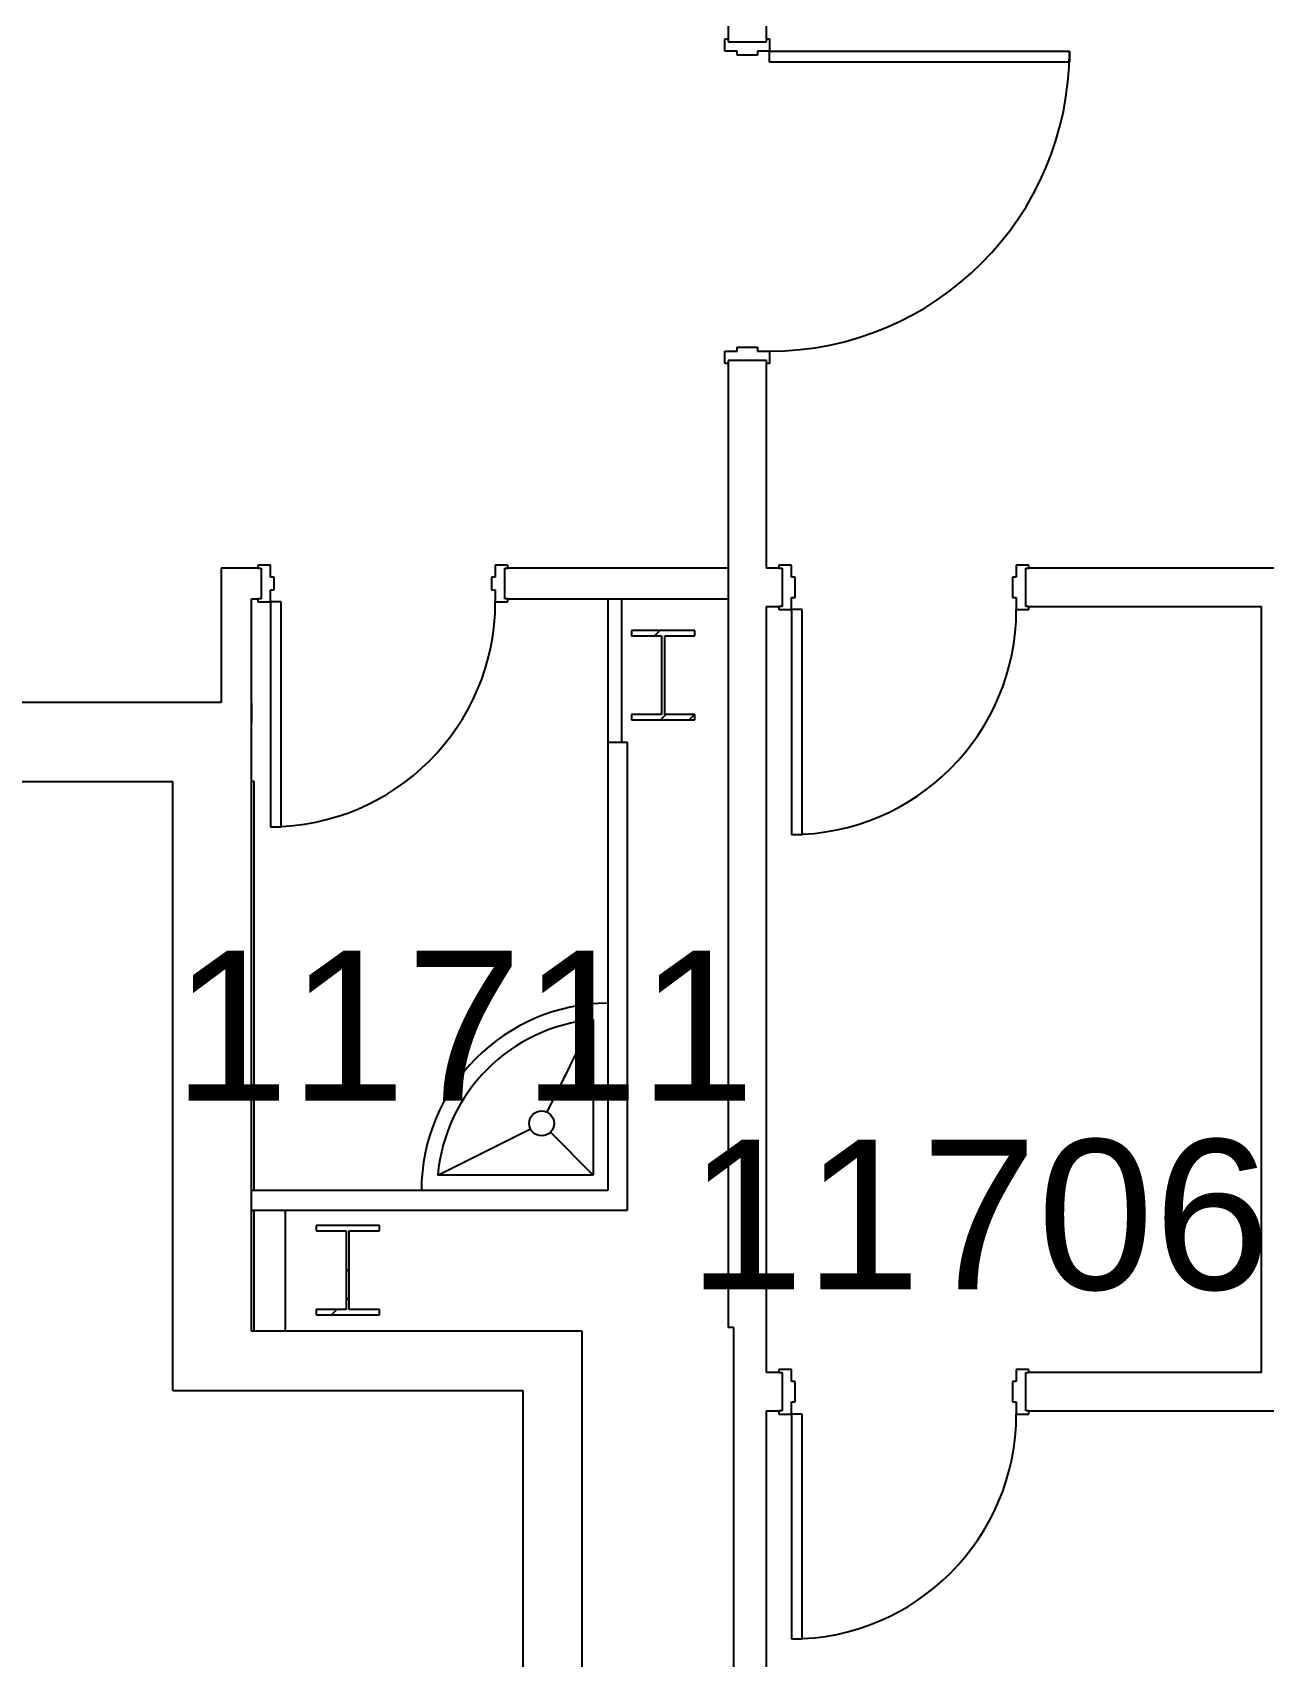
# Model space of a CAD drawing. Header units: inches. Extents: x -60 to 5673, y -29 to 4299.
# Drawn here: x 1753.9 to 1950.9, y 3206 to 3466 of the extents above; entities that cross this region are included whole.
import ezdxf

# ---------------------------------------------------------------- set-up
doc = ezdxf.new("R2010")
doc.units = ezdxf.units.IN
doc.header["$LTSCALE"] = 96
doc.header["$MEASUREMENT"] = 0
for name, color, linetype in [('A-ANNO-ROOM', 4, 'Continuous'), ('A-COLS', 5, 'Continuous'), ('A-DOOR', 2, 'Continuous'), ('A-FLOR-PFIX', 2, 'Continuous'), ('A-WALL-FULL', 6, 'Continuous')]:
    doc.layers.add(name, color=color, linetype=linetype)
doc.layers.add('AE-113$0$A-WALL-PATT', color=2, linetype='Continuous', lineweight=9)
doc.styles.add('ARIAL', font='arial.ttf')
pattern_1 = [(0, (0, 0), (30.72, 7.68), [1.267, -21.773, 1.267, -21.773, -122.88]), (0, (0, 0), (30.72, 7.68), [-46.08, 1.267, -44.813, 1.267, -21.773, -53.76]), (0, (0, 0), (30.72, 7.68), [-115.2, 1.267, -14.093, 1.267, -37.133]), (120, (11.52, 3.84), (-22.011075, 22.7643), [1.267, -21.773, 1.267, -21.773, -122.88]), (120, (11.52, 3.84), (-22.011075, 22.7643), [-46.08, 1.267, -44.813, 1.267, -21.773, -53.76]), (120, (11.52, 3.84), (-22.011075, 22.7643), [-115.2, 1.267, -14.093, 1.267, -37.133]), (240, (15.36, 19.2), (-8.708925, -30.4443), [1.267, -21.773, 1.267, -21.773, -122.88]), (240, (15.36, 19.2), (-8.708925, -30.4443), [-46.08, 1.267, -44.813, 1.267, -21.773, -53.76]), (240, (15.36, 19.2), (-8.708925, -30.4443), [-115.2, 1.267, -14.093, 1.267, -37.133])]

msp = doc.modelspace()

# ---------------------------------------------------------------- hatches: boundary and pattern name
at = {"layer": 'A-COLS'}
h = msp.add_hatch(dxfattribs=at)
h.set_pattern_fill('FP_34', color=256, style=0, pattern_type=2)
h.set_pattern_definition([(45, (-0.0003, 0.0002), (-9.503515, 9.503515), []), (45, (-0.0003, 14.4), (-9.503515, 9.503515), [])])
h.paths.add_polyline_path([(1859.89, 3355.92), (1859.89, 3356.78), (1855.08, 3356.78), (1855.08, 3369.38), (1859.89, 3369.38), (1859.89, 3370.23), (1849.76, 3370.23), (1849.76, 3369.38), (1854.57, 3369.38), (1854.57, 3356.78), (1849.76, 3356.78), (1849.76, 3355.92)], flags=0)
h = msp.add_hatch(dxfattribs=at)
h.set_pattern_fill('FP_67', color=256, style=0, pattern_type=2)
h.set_pattern_definition([(45, (-0.0003, -0.0004), (-9.503515, 9.503515), []), (45, (-0.0003, 14.4), (-9.503515, 9.503515), [])])
h.paths.add_polyline_path([(1799.26, 3260.68), (1809.39, 3260.68), (1809.39, 3261.54), (1804.58, 3261.54), (1804.58, 3274.14), (1809.39, 3274.14), (1809.39, 3274.99), (1799.26, 3274.99), (1799.26, 3274.14), (1804.07, 3274.14), (1804.07, 3261.54), (1799.26, 3261.54)], flags=0)
at = {"layer": 'AE-113$0$A-WALL-PATT', "lineweight": 9}
h = msp.add_hatch(dxfattribs=at)
h.set_pattern_fill('FP_1', color=256, style=0, pattern_type=2)
h.set_pattern_definition(pattern_1)
h.paths.add_polyline_path([(1829.45, 3379.58), (1865.2, 3379.58), (1865.2, 3380.2), (1829.45, 3380.2)], flags=0)
h.paths.add_polyline_path([(1784.08, 3379.58), (1790.45, 3379.58), (1790.45, 3380.2), (1784.08, 3380.2)], flags=0)
h = msp.add_hatch(dxfattribs=at)
h.set_pattern_fill('FP_1', color=256, style=0, pattern_type=2)
h.set_pattern_definition(pattern_1)
h.paths.add_polyline_path([(1784.08, 3355.58), (1784.7, 3355.58), (1784.7, 3379.58), (1784.08, 3379.58), (1784.08, 3370.42)], flags=0)
h = msp.add_hatch(dxfattribs=at)
h.set_pattern_fill('FP_1', color=256, style=0, pattern_type=2)
h.set_pattern_definition(pattern_1)
h.paths.add_polyline_path([(1873.83, 3378.95), (1873.83, 3379.58), (1870.7, 3379.58), (1870.7, 3378.95), (1871.33, 3378.95)], flags=0)
h.paths.add_polyline_path([(1950.58, 3378.95), (1950.58, 3379.58), (1912.83, 3379.58), (1912.83, 3378.95), (1949.97, 3378.95)], flags=0)
h = msp.add_hatch(dxfattribs=at)
h.set_pattern_fill('FP_1', color=256, style=0, pattern_type=2)
h.set_pattern_definition(pattern_1)
h.paths.add_polyline_path([(1949.97, 3379.58), (1950.58, 3379.58), (1950.58, 3380.2), (1912.83, 3380.2), (1912.83, 3379.58)], flags=0)
h.paths.add_polyline_path([(1871.33, 3379.58), (1873.83, 3379.58), (1873.83, 3380.2), (1871.33, 3380.2)], flags=0)
h = msp.add_hatch(dxfattribs=at)
h.set_pattern_fill('FP_130', color=256, angle=-270, style=0, pattern_type=2)
h.set_pattern_definition([(270, (153807.04, -75799.76), (120, 7e-15), [96, 0, 0, 0]), (270, (153807.04, -75812.25), (120, 7e-15), [96, 0, 0, 0]), (270, (153807.04, -75814.25), (120, 7e-15), [96, 0, 0, 0]), (270, (153807.04, -75816.25), (120, 7e-15), [96, 0, 0, 0]), (270, (153807.04, -75818.25), (120, 7e-15), [96, 0, 0, 0]), (270, (153807.04, -75820.25), (120, 7e-15), [96, 0, 0, 0]), (270, (153807.04, -75822.25), (120, 7e-15), [96, 0, 0, 0]), (270, (153807.04, -75813.25), (120, 7e-15), [96, 0, 0, 0]), (270, (153807.04, -75815.25), (120, 7e-15), [96, 0, 0, 0]), (270, (153807.04, -75817.25), (120, 7e-15), [96, 0, 0, 0]), (270, (153807.04, -75819.25), (120, 7e-15), [96, 0, 0, 0]), (270, (153807.04, -75821.25), (120, 7e-15), [96, 0, 0, 0]), (270, (153807.04, -75823.25), (120, 7e-15), [96, 0, 0, 0]), (270, (153807.04, -75812.76), (120, 7e-15), [96, 0, 0, 0]), (270, (153807.04, -75814.76), (120, 7e-15), [96, 0, 0, 0]), (270, (153807.04, -75816.76), (120, 7e-15), [96, 0, 0, 0]), (270, (153807.04, -75818.76), (120, 7e-15), [96, 0, 0, 0]), (270, (153807.04, -75820.76), (120, 7e-15), [96, 0, 0, 0]), (270, (153807.04, -75822.76), (120, 7e-15), [96, 0, 0, 0]), (270, (153807.04, -75811.76), (120, 7e-15), [96, 0, 0, 0]), (270, (153807.04, -75813.76), (120, 7e-15), [96, 0, 0, 0]), (270, (153807.04, -75815.76), (120, 7e-15), [96, 0, 0, 0]), (270, (153807.04, -75817.76), (120, 7e-15), [96, 0, 0, 0]), (270, (153807.04, -75819.76), (120, 7e-15), [96, 0, 0, 0]), (270, (153807.04, -75821.76), (120, 7e-15), [96, 0, 0, 0]), (270, (153807.04, -75823.76), (120, 7e-15), [96, 0, 0, 0]), (270, (153807.04, -75836.25), (120, 7e-15), [96, 0, 0, 0]), (270, (153807.04, -75838.25), (120, 7e-15), [96, 0, 0, 0]), (270, (153807.04, -75840.25), (120, 7e-15), [96, 0, 0, 0]), (270, (153807.04, -75842.25), (120, 7e-15), [96, 0, 0, 0]), (270, (153807.04, -75844.25), (120, 7e-15), [96, 0, 0, 0]), (270, (153807.04, -75846.25), (120, 7e-15), [96, 0, 0, 0]), (270, (153807.04, -75860.25), (120, 7e-15), [96, 0, 0, 0]), (270, (153807.04, -75862.25), (120, 7e-15), [96, 0, 0, 0]), (270, (153807.04, -75864.25), (120, 7e-15), [96, 0, 0, 0]), (270, (153807.04, -75866.25), (120, 7e-15), [96, 0, 0, 0]), (270, (153807.04, -75868.25), (120, 7e-15), [96, 0, 0, 0]), (270, (153807.04, -75870.25), (120, 7e-15), [96, 0, 0, 0]), (270, (153807.04, -75872.25), (120, 7e-15), [96, 0, 0, 0]), (270, (153807.04, -75874.25), (120, 7e-15), [96, 0, 0, 0]), (270, (153807.04, -75876.25), (120, 7e-15), [96, 0, 0, 0]), (270, (153807.04, -75878.25), (120, 7e-15), [96, 0, 0, 0]), (270, (153807.04, -75880.25), (120, 7e-15), [96, 0, 0, 0]), (270, (153807.04, -75882.25), (120, 7e-15), [96, 0, 0, 0]), (270, (153807.04, -75884.25), (120, 7e-15), [96, 0, 0, 0]), (270, (153807.04, -75886.25), (120, 7e-15), [96, 0, 0, 0]), (270, (153807.04, -75888.25), (120, 7e-15), [96, 0, 0, 0]), (270, (153807.04, -75890.25), (120, 7e-15), [96, 0, 0, 0]), (270, (153807.04, -75892.25), (120, 7e-15), [96, 0, 0, 0]), (270, (153807.04, -75894.25), (120, 7e-15), [96, 0, 0, 0]), (270, (153807.04, -75896.25), (120, 7e-15), [96, 0, 0, 0]), (270, (153807.04, -75898.25), (120, 7e-15), [96, 0, 0, 0]), (270, (153807.04, -75900.25), (120, 7e-15), [96, 0, 0, 0]), (270, (153807.04, -75902.25), (120, 7e-15), [96, 0, 0, 0]), (270, (153807.04, -75904.25), (120, 7e-15), [96, 0, 0, 0]), (270, (153807.04, -75906.25), (120, 7e-15), [96, 0, 0, 0]), (270, (153807.04, -75908.25), (120, 7e-15), [96, 0, 0, 0]), (270, (153807.04, -75910.25), (120, 7e-15), [96, 0, 0, 0]), (270, (153807.04, -75912.25), (120, 7e-15), [96, 0, 0, 0]), (270, (153807.04, -75914.25), (120, 7e-15), [96, 0, 0, 0]), (270, (153807.04, -75916.25), (120, 7e-15), [96, 0, 0, 0]), (270, (153807.04, -75918.25), (120, 7e-15), [96, 0, 0, 0]), (270, (153807.04, -75837.25), (120, 7e-15), [96, 0, 0, 0]), (270, (153807.04, -75839.25), (120, 7e-15), [96, 0, 0, 0]), (270, (153807.04, -75841.25), (120, 7e-15), [96, 0, 0, 0]), (270, (153807.04, -75843.25), (120, 7e-15), [96, 0, 0, 0]), (270, (153807.04, -75845.25), (120, 7e-15), [96, 0, 0, 0]), (270, (153807.04, -75847.25), (120, 7e-15), [96, 0, 0, 0]), (270, (153807.04, -75861.25), (120, 7e-15), [96, 0, 0, 0]), (270, (153807.04, -75863.25), (120, 7e-15), [96, 0, 0, 0]), (270, (153807.04, -75865.25), (120, 7e-15), [96, 0, 0, 0]), (270, (153807.04, -75867.25), (120, 7e-15), [96, 0, 0, 0]), (270, (153807.04, -75869.25), (120, 7e-15), [96, 0, 0, 0]), (270, (153807.04, -75871.25), (120, 7e-15), [96, 0, 0, 0]), (270, (153807.04, -75873.25), (120, 7e-15), [96, 0, 0, 0]), (270, (153807.04, -75875.25), (120, 7e-15), [96, 0, 0, 0]), (270, (153807.04, -75877.25), (120, 7e-15), [96, 0, 0, 0]), (270, (153807.04, -75879.25), (120, 7e-15), [96, 0, 0, 0]), (270, (153807.04, -75881.25), (120, 7e-15), [96, 0, 0, 0]), (270, (153807.04, -75883.25), (120, 7e-15), [96, 0, 0, 0]), (270, (153807.04, -75885.25), (120, 7e-15), [96, 0, 0, 0]), (270, (153807.04, -75887.25), (120, 7e-15), [96, 0, 0, 0]), (270, (153807.04, -75889.25), (120, 7e-15), [96, 0, 0, 0]), (270, (153807.04, -75891.25), (120, 7e-15), [96, 0, 0, 0]), (270, (153807.04, -75893.25), (120, 7e-15), [96, 0, 0, 0]), (270, (153807.04, -75895.25), (120, 7e-15), [96, 0, 0, 0]), (270, (153807.04, -75897.25), (120, 7e-15), [96, 0, 0, 0]), (270, (153807.04, -75899.25), (120, 7e-15), [96, 0, 0, 0]), (270, (153807.04, -75901.25), (120, 7e-15), [96, 0, 0, 0]), (270, (153807.04, -75903.25), (120, 7e-15), [96, 0, 0, 0]), (270, (153807.04, -75905.25), (120, 7e-15), [96, 0, 0, 0]), (270, (153807.04, -75907.25), (120, 7e-15), [96, 0, 0, 0]), (270, (153807.04, -75909.25), (120, 7e-15), [96, 0, 0, 0]), (270, (153807.04, -75911.25), (120, 7e-15), [96, 0, 0, 0]), (270, (153807.04, -75913.25), (120, 7e-15), [96, 0, 0, 0]), (270, (153807.04, -75915.25), (120, 7e-15), [96, 0, 0, 0]), (270, (153807.04, -75917.25), (120, 7e-15), [96, 0, 0, 0]), (270, (153807.04, -75919.25), (120, 7e-15), [96, 0, 0, 0]), (270, (153807.04, -75836.76), (120, 7e-15), [96, 0, 0, 0]), (270, (153807.04, -75838.76), (120, 7e-15), [96, 0, 0, 0]), (270, (153807.04, -75840.76), (120, 7e-15), [96, 0, 0, 0]), (270, (153807.04, -75842.76), (120, 7e-15), [96, 0, 0, 0]), (270, (153807.04, -75844.76), (120, 7e-15), [96, 0, 0, 0]), (270, (153807.04, -75846.76), (120, 7e-15), [96, 0, 0, 0]), (270, (153807.04, -75860.76), (120, 7e-15), [96, 0, 0, 0]), (270, (153807.04, -75862.76), (120, 7e-15), [96, 0, 0, 0]), (270, (153807.04, -75864.76), (120, 7e-15), [96, 0, 0, 0]), (270, (153807.04, -75866.76), (120, 7e-15), [96, 0, 0, 0]), (270, (153807.04, -75868.76), (120, 7e-15), [96, 0, 0, 0]), (270, (153807.04, -75870.76), (120, 7e-15), [96, 0, 0, 0]), (270, (153807.04, -75872.76), (120, 7e-15), [96, 0, 0, 0]), (270, (153807.04, -75874.76), (120, 7e-15), [96, 0, 0, 0]), (270, (153807.04, -75876.76), (120, 7e-15), [96, 0, 0, 0]), (270, (153807.04, -75878.76), (120, 7e-15), [96, 0, 0, 0]), (270, (153807.04, -75880.76), (120, 7e-15), [96, 0, 0, 0]), (270, (153807.04, -75882.76), (120, 7e-15), [96, 0, 0, 0]), (270, (153807.04, -75884.76), (120, 7e-15), [96, 0, 0, 0]), (270, (153807.04, -75886.76), (120, 7e-15), [96, 0, 0, 0]), (270, (153807.04, -75888.76), (120, 7e-15), [96, 0, 0, 0]), (270, (153807.04, -75890.76), (120, 7e-15), [96, 0, 0, 0]), (270, (153807.04, -75892.76), (120, 7e-15), [96, 0, 0, 0]), (270, (153807.04, -75894.76), (120, 7e-15), [96, 0, 0, 0]), (270, (153807.04, -75896.76), (120, 7e-15), [96, 0, 0, 0]), (270, (153807.04, -75898.76), (120, 7e-15), [96, 0, 0, 0]), (270, (153807.04, -75900.76), (120, 7e-15), [96, 0, 0, 0]), (270, (153807.04, -75902.76), (120, 7e-15), [96, 0, 0, 0]), (270, (153807.04, -75904.76), (120, 7e-15), [96, 0, 0, 0]), (270, (153807.04, -75906.76), (120, 7e-15), [96, 0, 0, 0]), (270, (153807.04, -75908.76), (120, 7e-15), [96, 0, 0, 0]), (270, (153807.04, -75910.76), (120, 7e-15), [96, 0, 0, 0]), (270, (153807.04, -75912.76), (120, 7e-15), [96, 0, 0, 0]), (270, (153807.04, -75914.76), (120, 7e-15), [96, 0, 0, 0]), (270, (153807.04, -75916.76), (120, 7e-15), [96, 0, 0, 0]), (270, (153807.04, -75918.76), (120, 7e-15), [96, 0, 0, 0]), (270, (153807.04, -75835.76), (120, 7e-15), [96, 0, 0, 0]), (270, (153807.04, -75837.76), (120, 7e-15), [96, 0, 0, 0]), (270, (153807.04, -75839.76), (120, 7e-15), [96, 0, 0, 0]), (270, (153807.04, -75841.76), (120, 7e-15), [96, 0, 0, 0]), (270, (153807.04, -75843.76), (120, 7e-15), [96, 0, 0, 0]), (270, (153807.04, -75845.76), (120, 7e-15), [96, 0, 0, 0]), (270, (153807.04, -75847.76), (120, 7e-15), [96, 0, 0, 0]), (270, (153807.04, -75859.76), (120, 7e-15), [96, 0, 0, 0]), (270, (153807.04, -75861.76), (120, 7e-15), [96, 0, 0, 0]), (270, (153807.04, -75863.76), (120, 7e-15), [96, 0, 0, 0]), (270, (153807.04, -75865.76), (120, 7e-15), [96, 0, 0, 0]), (270, (153807.04, -75867.76), (120, 7e-15), [96, 0, 0, 0]), (270, (153807.04, -75869.76), (120, 7e-15), [96, 0, 0, 0]), (270, (153807.04, -75871.76), (120, 7e-15), [96, 0, 0, 0]), (270, (153807.04, -75873.76), (120, 7e-15), [96, 0, 0, 0]), (270, (153807.04, -75875.76), (120, 7e-15), [96, 0, 0, 0]), (270, (153807.04, -75877.76), (120, 7e-15), [96, 0, 0, 0]), (270, (153807.04, -75879.76), (120, 7e-15), [96, 0, 0, 0]), (270, (153807.04, -75881.76), (120, 7e-15), [96, 0, 0, 0]), (270, (153807.04, -75883.76), (120, 7e-15), [96, 0, 0, 0]), (270, (153807.04, -75885.76), (120, 7e-15), [96, 0, 0, 0]), (270, (153807.04, -75887.76), (120, 7e-15), [96, 0, 0, 0]), (270, (153807.04, -75889.76), (120, 7e-15), [96, 0, 0, 0]), (270, (153807.04, -75891.76), (120, 7e-15), [96, 0, 0, 0]), (270, (153807.04, -75893.76), (120, 7e-15), [96, 0, 0, 0]), (270, (153807.04, -75895.76), (120, 7e-15), [96, 0, 0, 0]), (270, (153807.04, -75897.76), (120, 7e-15), [96, 0, 0, 0]), (270, (153807.04, -75899.76), (120, 7e-15), [96, 0, 0, 0]), (270, (153807.04, -75901.76), (120, 7e-15), [96, 0, 0, 0]), (270, (153807.04, -75903.76), (120, 7e-15), [96, 0, 0, 0]), (270, (153807.04, -75905.76), (120, 7e-15), [96, 0, 0, 0]), (270, (153807.04, -75907.76), (120, 7e-15), [96, 0, 0, 0]), (270, (153807.04, -75823.76), (120, 7e-15), [96, 0, 0, 0]), (270, (153807.04, -75909.76), (120, 7e-15), [96, 0, 0, 0]), (270, (153807.04, -75911.76), (120, 7e-15), [96, 0, 0, 0]), (270, (153807.04, -75913.76), (120, 7e-15), [96, 0, 0, 0]), (270, (153807.04, -75915.76), (120, 7e-15), [96, 0, 0, 0]), (270, (153807.04, -75917.76), (120, 7e-15), [96, 0, 0, 0]), (270, (153807.04, -75919.76), (120, 7e-15), [96, 0, 0, 0])])
h.paths.add_polyline_path([(1870.7, 3375.33), (1873.83, 3375.33), (1873.83, 3378.95), (1870.08, 3378.95), (1870.08, 3375.33)], flags=0)
h.paths.add_polyline_path([(1950.58, 3375.33), (1950.58, 3378.95), (1912.83, 3378.95), (1912.83, 3375.33), (1949.97, 3375.33)], flags=0)
h = msp.add_hatch(dxfattribs=at)
h.set_pattern_fill('FP_1', color=256, style=0, pattern_type=2)
h.set_pattern_definition(pattern_1)
h.paths.add_polyline_path([(1950.58, 3245.33), (1950.58, 3245.95), (1912.83, 3245.95), (1912.83, 3245.33), (1949.97, 3245.33)], flags=0)
h.paths.add_polyline_path([(1871.33, 3245.33), (1873.83, 3245.33), (1873.83, 3245.95), (1871.33, 3245.95)], flags=0)

# ---------------------------------------------------------------- linework, layer by layer
at = {"layer": 'A-COLS'}
for p, q in [((1859.89, 3370.23), (1849.76, 3370.23)), ((1849.76, 3370.23), (1849.76, 3369.38)), ((1849.76, 3369.38), (1854.57, 3369.38)), ((1854.57, 3369.38), (1854.57, 3356.78)), ((1855.08, 3356.78), (1855.08, 3369.38)), ((1855.08, 3369.38), (1859.89, 3369.38)), ((1859.89, 3369.38), (1859.89, 3370.23)), ((1854.57, 3356.78), (1849.76, 3356.78)), ((1849.76, 3356.78), (1849.76, 3355.92)), ((1849.76, 3355.92), (1859.89, 3355.92)), ((1859.89, 3356.78), (1855.08, 3356.78)), ((1859.89, 3355.92), (1859.89, 3356.78)), ((1809.39, 3274.99), (1799.26, 3274.99)), ((1799.26, 3274.99), (1799.26, 3274.14)), ((1799.26, 3274.14), (1804.07, 3274.14)), ((1804.07, 3274.14), (1804.07, 3261.54)), ((1804.58, 3261.54), (1804.58, 3274.14)), ((1804.58, 3274.14), (1809.39, 3274.14)), ((1809.39, 3274.14), (1809.39, 3274.99)), ((1804.07, 3261.54), (1799.26, 3261.54)), ((1799.26, 3261.54), (1799.26, 3260.68)), ((1799.26, 3260.68), (1809.39, 3260.68)), ((1809.39, 3261.54), (1804.58, 3261.54)), ((1809.39, 3260.68), (1809.39, 3261.54))]:
    msp.add_line(p, q, dxfattribs=at)
at = {"layer": 'A-DOOR'}
for p, q in [((1864.7, 3462.95), (1864.7, 3464.95)), ((1864.7, 3464.95), (1865.2, 3464.95)), ((1866.64, 3462.95), (1864.7, 3462.95)), ((1865.2, 3464.95), (1865.2, 3464.45)), ((1865.2, 3464.45), (1871.33, 3464.45)), ((1866.64, 3462.33), (1866.64, 3462.95)), ((1869.89, 3462.95), (1869.89, 3462.33)), ((1871.83, 3462.95), (1869.89, 3462.95)), ((1871.33, 3464.95), (1871.83, 3464.95)), ((1871.33, 3464.45), (1871.33, 3464.95)), ((1871.83, 3464.95), (1871.83, 3462.95)), ((1871.83, 3461.2), (1871.83, 3462.95)), ((1871.83, 3462.95), (1919.83, 3462.95)), ((1919.83, 3462.95), (1919.83, 3461.2)), ((1869.89, 3462.33), (1866.64, 3462.33)), ((1919.83, 3461.2), (1871.83, 3461.2)), ((1864.7, 3414.95), (1866.64, 3414.95)), ((1864.7, 3412.95), (1864.7, 3414.95)), ((1865.2, 3413.45), (1865.2, 3412.95)), ((1871.33, 3413.45), (1865.2, 3413.45)), ((1866.64, 3415.58), (1869.89, 3415.58)), ((1866.64, 3414.95), (1866.64, 3415.58)), ((1869.89, 3415.58), (1869.89, 3414.95)), ((1869.89, 3414.95), (1871.83, 3414.95)), ((1871.33, 3412.95), (1871.33, 3413.45)), ((1871.83, 3414.95), (1871.83, 3412.95)), ((1865.2, 3412.95), (1864.7, 3412.95)), ((1871.83, 3412.95), (1871.33, 3412.95)), ((1789.95, 3380.7), (1789.95, 3380.2)), ((1791.95, 3380.7), (1789.95, 3380.7)), ((1789.95, 3380.2), (1790.45, 3380.2)), ((1790.45, 3380.2), (1790.45, 3375.33)), ((1791.95, 3378.76), (1791.95, 3380.7)), ((1829.95, 3380.7), (1827.95, 3380.7)), ((1827.95, 3380.7), (1827.95, 3378.76)), ((1829.45, 3375.33), (1829.45, 3380.2)), ((1829.45, 3380.2), (1829.95, 3380.2)), ((1829.95, 3380.2), (1829.95, 3380.7)), ((1873.33, 3380.7), (1873.33, 3380.2)), ((1875.33, 3380.7), (1873.33, 3380.7)), ((1873.33, 3380.2), (1873.83, 3380.2)), ((1873.83, 3380.2), (1873.83, 3374.08)), ((1875.33, 3378.76), (1875.33, 3380.7)), ((1913.33, 3380.7), (1911.33, 3380.7)), ((1911.33, 3380.7), (1911.33, 3378.76)), ((1912.83, 3374.08), (1912.83, 3380.2)), ((1912.83, 3380.2), (1913.33, 3380.2)), ((1913.33, 3380.2), (1913.33, 3380.7)), ((1792.57, 3378.76), (1791.95, 3378.76)), ((1791.95, 3374.83), (1791.95, 3376.76)), ((1791.95, 3376.76), (1792.57, 3376.76)), ((1792.57, 3376.76), (1792.57, 3378.76)), ((1827.95, 3378.76), (1827.33, 3378.76)), ((1827.33, 3378.76), (1827.33, 3376.76)), ((1827.33, 3376.76), (1827.95, 3376.76)), ((1827.95, 3376.76), (1827.95, 3374.83)), ((1875.95, 3378.76), (1875.33, 3378.76)), ((1875.95, 3375.51), (1875.95, 3378.76)), ((1911.33, 3378.76), (1910.7, 3378.76)), ((1910.7, 3378.76), (1910.7, 3375.51)), ((1790.45, 3375.33), (1789.95, 3375.33)), ((1789.95, 3375.33), (1789.95, 3374.83)), ((1789.95, 3374.83), (1791.95, 3374.83)), ((1793.7, 3374.83), (1791.95, 3374.83)), ((1791.95, 3374.83), (1791.95, 3338.83)), ((1793.7, 3338.83), (1793.7, 3374.83)), ((1827.95, 3374.83), (1829.95, 3374.83)), ((1829.95, 3375.33), (1829.45, 3375.33)), ((1829.95, 3374.83), (1829.95, 3375.33)), ((1873.83, 3374.08), (1873.33, 3374.08)), ((1873.33, 3374.08), (1873.33, 3373.58)), ((1875.33, 3373.58), (1875.33, 3375.51)), ((1875.33, 3375.51), (1875.95, 3375.51)), ((1910.7, 3375.51), (1911.33, 3375.51)), ((1911.33, 3375.51), (1911.33, 3373.58)), ((1913.33, 3374.08), (1912.83, 3374.08)), ((1913.33, 3373.58), (1913.33, 3374.08)), ((1873.33, 3373.58), (1875.33, 3373.58)), ((1877.08, 3373.58), (1875.33, 3373.58)), ((1875.33, 3373.58), (1875.33, 3337.58)), ((1877.08, 3337.58), (1877.08, 3373.58)), ((1911.33, 3373.58), (1913.33, 3373.58)), ((1791.95, 3338.83), (1793.7, 3338.83)), ((1875.33, 3337.58), (1877.08, 3337.58)), ((1873.33, 3251.95), (1873.33, 3251.45)), ((1875.33, 3251.95), (1873.33, 3251.95)), ((1875.33, 3250.01), (1875.33, 3251.95)), ((1913.33, 3251.95), (1911.33, 3251.95)), ((1911.33, 3251.95), (1911.33, 3250.01)), ((1913.33, 3251.45), (1913.33, 3251.95)), ((1873.33, 3251.45), (1873.83, 3251.45)), ((1873.83, 3251.45), (1873.83, 3245.33)), ((1875.95, 3250.01), (1875.33, 3250.01)), ((1875.95, 3246.76), (1875.95, 3250.01)), ((1911.33, 3250.01), (1910.7, 3250.01)), ((1910.7, 3250.01), (1910.7, 3246.76)), ((1912.83, 3245.33), (1912.83, 3251.45)), ((1912.83, 3251.45), (1913.33, 3251.45)), ((1875.33, 3244.83), (1875.33, 3246.76)), ((1875.33, 3246.76), (1875.95, 3246.76)), ((1910.7, 3246.76), (1911.33, 3246.76)), ((1911.33, 3246.76), (1911.33, 3244.83)), ((1873.83, 3245.33), (1873.33, 3245.33)), ((1873.33, 3245.33), (1873.33, 3244.83)), ((1873.33, 3244.83), (1875.33, 3244.83)), ((1877.08, 3244.83), (1875.33, 3244.83)), ((1875.33, 3244.83), (1875.33, 3208.83)), ((1877.08, 3208.83), (1877.08, 3244.83)), ((1911.33, 3244.83), (1913.33, 3244.83)), ((1913.33, 3245.33), (1912.83, 3245.33)), ((1913.33, 3244.83), (1913.33, 3245.33)), ((1875.33, 3208.83), (1877.08, 3208.83))]:
    msp.add_line(p, q, dxfattribs=at)
for centre, radius in [((1871.83, 3462.95), 48), ((1871.83, 3462.95), 48), ((1791.95, 3374.83), 36), ((1791.95, 3374.83), 36), ((1875.33, 3373.58), 36), ((1875.33, 3373.58), 36), ((1875.33, 3244.83), 36), ((1875.33, 3244.83), 36)]:
    msp.add_arc(centre, radius, 270, 0, dxfattribs=at)
at = {"layer": 'A-FLOR-PFIX'}
for p, q in [((1836.25, 3293.13), (1843.62, 3307.96)), ((1843.62, 3307.96), (1843.62, 3283.08)), ((1818.73, 3283.08), (1833.57, 3290.45)), ((1843.62, 3283.08), (1836.77, 3289.92)), ((1843.62, 3283.08), (1818.73, 3283.08))]:
    msp.add_line(p, q, dxfattribs=at)
msp.add_circle((1835.36, 3291.34), 2, dxfattribs=at)
for radius, start, end in [(30, 90.32, 180), (27.5, 95.2159, 174.7841)]:
    msp.add_arc((1846.12, 3280.58), radius, start, end, dxfattribs=at)
at = {"layer": 'A-WALL-FULL'}
for p, q in [((1865.2, 3466.95), (1865.2, 3464.95)), ((1871.33, 3464.95), (1871.33, 3466.95)), ((1865.2, 3412.95), (1865.2, 3258.7)), ((1871.33, 3380.2), (1871.33, 3412.95)), ((1789.95, 3380.2), (1784.08, 3380.2)), ((1784.08, 3380.2), (1784.08, 3358.7)), ((1865.2, 3380.2), (1829.95, 3380.2)), ((1873.33, 3380.2), (1871.33, 3380.2)), ((2012.08, 3380.2), (1913.33, 3380.2)), ((1788.95, 3375.33), (1789.95, 3375.33)), ((1788.95, 3258.08), (1788.95, 3375.33)), ((1829.95, 3375.33), (1865.2, 3375.33)), ((1845.95, 3375.33), (1845.95, 3280.58)), ((1848.2, 3352.33), (1848.2, 3375.33)), ((1871.33, 3251.45), (1871.33, 3374.08)), ((1871.33, 3374.08), (1873.33, 3374.08)), ((1913.33, 3374.08), (1950.58, 3374.08)), ((1950.58, 3251.45), (1950.58, 3374.08)), ((1784.08, 3358.7), (1717.83, 3358.7)), ((1788.95, 3358.7), (1788.95, 3355.58)), ((1849.08, 3352.33), (1845.95, 3352.33)), ((1849.08, 3277.45), (1849.08, 3352.33)), ((1685.33, 3346.08), (1776.33, 3346.08)), ((1776.33, 3248.58), (1776.33, 3346.08)), ((1789.33, 3346.08), (1788.95, 3346.08)), ((1789.33, 3280.58), (1789.33, 3346.08)), ((1845.95, 3280.58), (1788.95, 3280.58)), ((1788.95, 3277.45), (1849.08, 3277.45)), ((1789.33, 3258.08), (1789.33, 3277.45)), ((1794.33, 3277.45), (1794.33, 3258.08)), ((1841.83, 3258.08), (1788.95, 3258.08)), ((1841.83, 2886.83), (1841.83, 3258.08)), ((1866.08, 3258.7), (1865.2, 3258.7)), ((1866.08, 3258.7), (1866.08, 2908.33)), ((1873.33, 3251.45), (1871.33, 3251.45)), ((1950.58, 3251.45), (1913.33, 3251.45)), ((1776.33, 3248.58), (1832.33, 3248.58)), ((1832.33, 3248.58), (1832.33, 3103.33)), ((1871.33, 3245.33), (1873.33, 3245.33)), ((1871.33, 2913.58), (1871.33, 3245.33)), ((1913.33, 3245.33), (1982.95, 3245.33))]:
    msp.add_line(p, q, dxfattribs=at)

# ---------------------------------------------------------------- texts
at = {"layer": 'A-ANNO-ROOM', "style": 'ARIAL'}
for s, p in [('11711', (1776.33, 3294.98)), ('11706', (1858.76, 3264.76))]:
    msp.add_text(s, height=24, dxfattribs=at).set_placement(p)

doc.saveas('drawing.dxf')
